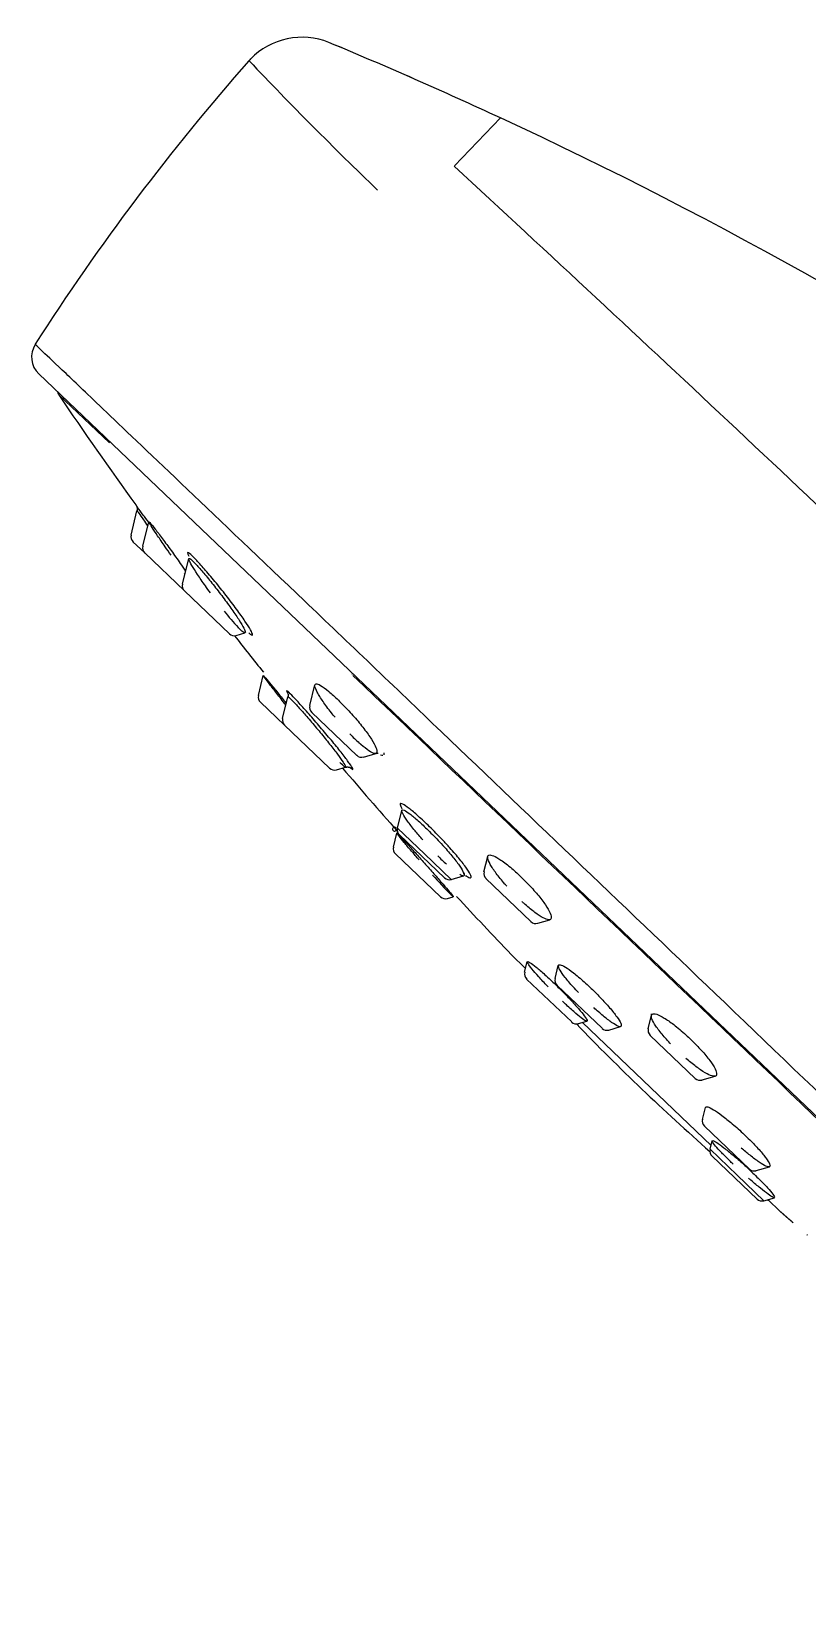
# Model space of a CAD drawing. Header units: millimetres. Extents: x 5066 to 5486, y -1867 to -1273.
# Drawn here: x 5379.53 to 5386.15, y -1580.5 to -1567.06 of the extents above; entities that cross this region are included whole.
import ezdxf

# ---------------------------------------------------------------- set-up
doc = ezdxf.new("R2010")
doc.units = ezdxf.units.MM
doc.header["$LTSCALE"] = 7
doc.header["$MEASUREMENT"] = 0
doc.layers.add('DWG', color=7, linetype='CONTINUOUS')

msp = doc.modelspace()

# ---------------------------------------------------------------- linework, layer by layer
at = {"layer": 'DWG'}
for p, q in [((5383.531, -1567.794), (5383.14, -1568.202)), ((5385.331, -1575.463), (5379.594, -1569.98)), ((5380.196, -1570.569), (5379.765, -1570.158)), ((5380.381, -1571.355), (5380.431, -1571.147)), ((5380.481, -1571.45), (5380.532, -1571.241)), ((5380.498, -1571.508), (5380.397, -1571.412)), ((5380.836, -1571.831), (5380.498, -1571.508)), ((5380.819, -1571.773), (5380.872, -1571.556)), ((5381.22, -1572.198), (5380.836, -1571.831)), ((5381.278, -1572.212), (5381.352, -1572.19)), ((5381.467, -1572.724), (5381.508, -1572.554)), ((5381.905, -1572.811), (5381.949, -1572.633)), ((5381.69, -1572.979), (5381.484, -1572.782)), ((5381.673, -1572.922), (5381.718, -1572.736)), ((5382.306, -1573.236), (5381.922, -1572.869)), ((5382.074, -1573.346), (5381.69, -1572.979)), ((5382.364, -1573.25), (5382.468, -1573.219)), ((5382.132, -1573.36), (5382.21, -1573.337)), ((5382.653, -1573.858), (5382.69, -1573.706)), ((5382.619, -1574.019), (5382.647, -1573.901)), ((5382.647, -1573.901), (5382.647, -1573.901)), ((5382.653, -1573.858), (5382.882, -1574.077)), ((5383.053, -1574.282), (5382.669, -1573.915)), ((5383.019, -1574.443), (5382.636, -1574.076)), ((5382.882, -1574.077), (5383.111, -1574.296)), ((5382.882, -1574.077), (5383.111, -1574.296)), ((5383.39, -1574.231), (5383.423, -1574.099)), ((5383.111, -1574.296), (5383.216, -1574.265)), ((5383.791, -1574.655), (5383.407, -1574.288)), ((5383.078, -1574.457), (5383.128, -1574.443)), ((5383.849, -1574.669), (5383.953, -1574.639)), ((5383.745, -1575.054), (5383.622, -1574.936)), ((5383.737, -1575.088), (5383.759, -1574.997)), ((5383.997, -1575.142), (5384.024, -1575.029)), ((5384.138, -1575.512), (5383.754, -1575.145)), ((5384.397, -1575.566), (5384.014, -1575.2)), ((5384.196, -1575.526), (5384.268, -1575.505)), ((5385.327, -1576.566), (5384.229, -1575.517)), ((5384.791, -1575.569), (5384.819, -1575.455)), ((5390.604, -1580.502), (5385.331, -1575.463)), ((5384.456, -1575.581), (5384.555, -1575.551)), ((5385.191, -1575.993), (5384.808, -1575.626)), ((5385.25, -1576.007), (5385.362, -1575.974)), ((5385.253, -1576.343), (5385.278, -1576.242)), ((5385.654, -1576.767), (5385.27, -1576.4)), ((5385.319, -1576.599), (5385.337, -1576.526)), ((5385.319, -1576.599), (5385.549, -1576.819)), ((5385.319, -1576.599), (5385.549, -1576.819)), ((5385.72, -1577.024), (5385.336, -1576.657)), ((5385.549, -1576.819), (5385.778, -1577.038)), ((5385.712, -1576.781), (5385.824, -1576.748)), ((5385.778, -1577.038), (5385.867, -1577.012)), ((5385.917, -1577.129), (5385.811, -1577.028)), ((5385.917, -1577.129), (5385.917, -1577.129))]:
    msp.add_line(p, q, dxfattribs=at)
for centre, radius, start, end in [((5366.966, -1603.422), 39.29, 65.0645, 67.3967), ((5366.893, -1603.593), 39.476, 65.0727, 67.394), ((5396.325, -1580.452), 19.9, 138.6543, 147.3877), ((5381.836, -1567.703), 0.6, 136.5973, 138.6525), ((5406.397, -1543.581), 34.473, 223.4898, 226.0765), ((5366.721, -1603.864), 39.796, 47.117, 65.0133), ((5129.168, -1843.165), 374.302, 46.26315, 47.27255), ((5379.732, -1569.835), 0.2, 147.3912, 226.3), ((5379.811, -1570.123), 0.0583, 189.3447, 214.2937), ((5409.784, -1549.861), 36.238, 214.0647, 215.8764), ((5380.439, -1571.369), 0.06, 166.3, 226.3), ((5380.539, -1571.465), 0.06, 166.3, 226.3), ((5380.877, -1571.788), 0.06, 166.3, 226.3), ((5382.772, -1570.766), 2.021, 217.7664, 223.0395), ((5381.261, -1572.154), 0.06, 226.3, 286.3), ((5407.942, -1551.328), 33.883, 218.0555, 218.7266), ((5381.839, -1572.625), 0.146, 204.9116, 213.1143), ((5381.525, -1572.739), 0.06, 166.3, 226.3), ((5381.963, -1572.826), 0.06, 166.3, 226.3), ((5381.731, -1572.936), 0.06, 166.3, 226.3), ((5383.47, -1571.871), 1.701, 224.0047, 227.7676), ((5382.347, -1573.192), 0.06, 226.3, 286.3), ((5382.115, -1573.302), 0.06, 226.3, 286.3), ((5409.071, -1550.488), 35.289, 220.3689, 221.518), ((5382.627, -1573.866), 0.0163, 34.8492, 28.2746), ((5382.711, -1573.872), 0.06, 166.3, 226.3), ((5382.677, -1574.033), 0.06, 166.3, 226.3), ((5384.472, -1572.627), 2.081, 224.8074, 227.6725), ((5386.86, -1570.783), 5.229, 221.6457, 224.1446), ((5383.095, -1574.238), 0.06, 226.3, 286.3), ((5383.449, -1574.245), 0.06, 166.3, 226.3), ((5383.061, -1574.4), 0.06, 226.3, 286.3), ((5409.208, -1550.417), 35.437, 222.6817, 223.7794), ((5383.832, -1574.612), 0.06, 226.3, 286.3), ((5383.796, -1575.102), 0.06, 166.3, 226.3), ((5383.833, -1575.013), 0.1, 200.7984, 207.6781), ((5384.055, -1575.156), 0.06, 166.3, 226.3), ((5833.713, -1108.879), 646.945, 226.139672, 226.802557), ((5384.179, -1575.469), 0.06, 226.3, 286.3), ((5398.182, -1562.015), 19.461, 223.9797, 228.6203), ((5384.788, -1575.446), 0.0319, 344.9446, 6.3442), ((5384.439, -1575.523), 0.06, 226.3, 286.3), ((5384.849, -1575.583), 0.06, 166.3, 226.3), ((5385.233, -1575.95), 0.06, 226.3, 286.3), ((5385.311, -1576.357), 0.06, 166.3, 226.3), ((5385.377, -1576.614), 0.06, 166.3, 226.3), ((5385.695, -1576.724), 0.06, 226.3, 286.3), ((5385.761, -1576.98), 0.06, 226.3, 286.3), ((5385.849, -1576.939), 0.1, 244.9219, 251.8016)]:
    msp.add_arc(centre, radius, start, end, dxfattribs=at)
for points, degree in [([(5382.067, -1567.149), (5381.844, -1567.056), (5381.567, -1567.116), (5381.401, -1567.291)], 3), ([(5380.188, -1570.548), (5380.189, -1570.555), (5380.191, -1570.563), (5380.196, -1570.569)], 3), ([(5380.839, -1571.69), (5380.838, -1571.688), (5380.836, -1571.685), (5380.834, -1571.683)], 3), ([(5382.267, -1572.534), (5382.265, -1572.539), (5382.264, -1572.543), (5382.264, -1572.546)], 3), ([(5382.273, -1572.554), (5384.253, -1574.447), (5386.395, -1576.494), (5388.375, -1578.386)], 3), ([(5382.527, -1573.237), (5382.522, -1573.237), (5382.516, -1573.236), (5382.508, -1573.234)], 3), ([(5382.536, -1573.214), (5382.537, -1573.221), (5382.537, -1573.227), (5382.535, -1573.23)], 3), ([(5383.222, -1574.253), (5383.221, -1574.249), (5383.219, -1574.243), (5383.216, -1574.235)], 3), ([(5383.24, -1574.267), (5383.239, -1574.266), (5383.237, -1574.265), (5383.236, -1574.263)], 3), ([(5383.725, -1574.494), (5383.722, -1574.491), (5383.718, -1574.487), (5383.715, -1574.484)], 3), ([(5384.093, -1575.366), (5384.082, -1575.356), (5384.072, -1575.346), (5384.061, -1575.335)], 3), ([(5385.516, -1576.726), (5385.505, -1576.715), (5385.494, -1576.705), (5385.484, -1576.695)], 3), ([(5385.917, -1577.129), (5385.939, -1577.149), (5385.961, -1577.168), (5385.984, -1577.188), (5386.006, -1577.207), (5386.028, -1577.227)], 1), ([(5386.144, -1577.328), (5386.146, -1577.329), (5386.147, -1577.331), (5386.149, -1577.332)], 3)]:
    msp.add_open_spline(points, degree=degree, dxfattribs=at)
for points, degree, knots in [([(5385.443, -1575.346), (5384.633, -1574.571), (5383.82, -1573.793), (5382.63, -1572.654), (5382.228, -1572.269), (5381.49, -1571.565), (5381.147, -1571.238), (5380.575, -1570.692), (5380.339, -1570.467), (5380.007, -1570.15), (5379.913, -1570.06), (5379.651, -1569.811), (5379.563, -1569.728), (5379.563, -1569.728), (5379.563, -1569.728), (5379.563, -1569.728)], 3, [0, 0, 0, 0, 0.125, 0.125, 0.1875, 0.1875, 0.25, 0.25, 0.3125, 0.3125, 0.375, 0.375, 0.5, 0.5, 0.5000806, 0.5000806, 0.5000806, 0.5000806]), ([(5380.421, -1571.098), (5380.422, -1571.098), (5380.422, -1571.098), (5380.422, -1571.098), (5380.422, -1571.099), (5380.422, -1571.099), (5380.423, -1571.1), (5380.424, -1571.101), (5380.426, -1571.106), (5380.429, -1571.111), (5380.43, -1571.116), (5380.432, -1571.121), (5380.433, -1571.127), (5380.433, -1571.134), (5380.432, -1571.141), (5380.431, -1571.147)], 1, [0, 0, 0.0044233, 0.0072887, 0.0096525, 0.0122865, 0.0146936, 0.0186646, 0.0274956, 0.0539781, 0.0806558, 0.1073334, 0.1340111, 0.1666669, 0.1993226, 0.2319783, 0.2662801, 0.2662801]), ([(5380.531, -1571.246), (5380.514, -1571.223), (5380.498, -1571.202), (5380.484, -1571.184), (5380.465, -1571.158), (5380.45, -1571.136), (5380.439, -1571.122), (5380.429, -1571.108), (5380.423, -1571.099), (5380.422, -1571.098), (5380.422, -1571.098), (5380.421, -1571.098), (5380.421, -1571.098)], 3, [0.3492636, 0.3492636, 0.3492636, 0.3492636, 0.3876449, 0.3876449, 0.3876449, 0.4418348, 0.4418348, 0.4418348, 0.4948286, 0.4948286, 0.4948286, 0.4992175, 0.4992175, 0.4992175, 0.4992175]), ([(5380.431, -1571.147), (5380.431, -1571.147), (5380.431, -1571.147), (5380.431, -1571.147), (5380.432, -1571.149), (5380.437, -1571.156), (5380.447, -1571.169), (5380.456, -1571.183), (5380.47, -1571.202), (5380.487, -1571.226), (5380.497, -1571.241), (5380.51, -1571.259), (5380.523, -1571.278)], 3, [0.4999988, 0.4999988, 0.4999988, 0.4999988, 0.5052206, 0.5052206, 0.5052206, 0.5587492, 0.5587492, 0.5587492, 0.6134834, 0.6134834, 0.6134834, 0.6487002, 0.6487002, 0.6487002, 0.6487002]), ([(5380.723, -1571.528), (5380.705, -1571.503), (5380.688, -1571.479), (5380.671, -1571.455), (5380.648, -1571.421), (5380.626, -1571.389), (5380.607, -1571.361), (5380.588, -1571.334), (5380.572, -1571.309), (5380.56, -1571.29), (5380.548, -1571.271), (5380.54, -1571.257), (5380.535, -1571.249), (5380.53, -1571.24), (5380.531, -1571.238), (5380.537, -1571.244), (5380.539, -1571.246), (5380.543, -1571.25), (5380.547, -1571.256), (5380.557, -1571.267), (5380.571, -1571.284), (5380.587, -1571.306), (5380.605, -1571.328), (5380.626, -1571.356), (5380.648, -1571.387), (5380.671, -1571.418), (5380.697, -1571.452), (5380.723, -1571.488), (5380.748, -1571.524), (5380.775, -1571.561), (5380.8, -1571.597), (5380.816, -1571.619), (5380.831, -1571.641), (5380.846, -1571.662)], 3, [0.2218577, 0.2218577, 0.2218577, 0.2218577, 0.2598108, 0.2598108, 0.2598108, 0.3141224, 0.3141224, 0.3141224, 0.3674067, 0.3674067, 0.3674067, 0.4199895, 0.4199895, 0.4199895, 0.4802634, 0.4802634, 0.4802634, 0.5056942, 0.5056942, 0.5056942, 0.5597866, 0.5597866, 0.5597866, 0.6149898, 0.6149898, 0.6149898, 0.6707749, 0.6707749, 0.6707749, 0.7263174, 0.7263174, 0.7263174, 0.7601814, 0.7601814, 0.7601814, 0.7601814]), ([(5381.384, -1572.191), (5381.393, -1572.198), (5381.4, -1572.203), (5381.405, -1572.207), (5381.414, -1572.212), (5381.418, -1572.211), (5381.417, -1572.204), (5381.416, -1572.197), (5381.41, -1572.183), (5381.399, -1572.164), (5381.388, -1572.144), (5381.372, -1572.119), (5381.352, -1572.089), (5381.332, -1572.059), (5381.307, -1572.025), (5381.28, -1571.988), (5381.253, -1571.951), (5381.222, -1571.911), (5381.191, -1571.871), (5381.16, -1571.831), (5381.127, -1571.79), (5381.096, -1571.752), (5381.064, -1571.714), (5381.034, -1571.677), (5381.006, -1571.645), (5380.978, -1571.614), (5380.953, -1571.586), (5380.932, -1571.564), (5380.921, -1571.552), (5380.912, -1571.543), (5380.904, -1571.534), (5380.885, -1571.516), (5380.872, -1571.506), (5380.866, -1571.504), (5380.86, -1571.502), (5380.86, -1571.506), (5380.864, -1571.517), (5380.866, -1571.522), (5380.869, -1571.528), (5380.873, -1571.535)], 3, [0.0331426, 0.0331426, 0.0331426, 0.0331426, 0.0632774, 0.0632774, 0.0632774, 0.1157414, 0.1157414, 0.1157414, 0.1685971, 0.1685971, 0.1685971, 0.2221921, 0.2221921, 0.2221921, 0.2765283, 0.2765283, 0.2765283, 0.3312981, 0.3312981, 0.3312981, 0.3860439, 0.3860439, 0.3860439, 0.4403562, 0.4403562, 0.4403562, 0.4940208, 0.4940208, 0.4940208, 0.5207093, 0.5207093, 0.5207093, 0.5798719, 0.5798719, 0.5798719, 0.6325164, 0.6325164, 0.6325164, 0.6553792, 0.6553792, 0.6553792, 0.6553792]), ([(5381.057, -1571.849), (5381.043, -1571.829), (5381.028, -1571.809), (5381.015, -1571.789), (5380.99, -1571.755), (5380.967, -1571.721), (5380.948, -1571.691), (5380.928, -1571.662), (5380.912, -1571.636), (5380.899, -1571.614), (5380.887, -1571.594), (5380.878, -1571.577), (5380.874, -1571.567), (5380.871, -1571.557), (5380.871, -1571.552), (5380.876, -1571.554), (5380.882, -1571.555), (5380.894, -1571.565), (5380.91, -1571.581), (5380.918, -1571.588), (5380.926, -1571.597), (5380.936, -1571.607), (5380.954, -1571.627), (5380.977, -1571.653), (5381.001, -1571.681), (5381.026, -1571.71), (5381.053, -1571.744), (5381.081, -1571.778), (5381.108, -1571.813), (5381.137, -1571.85), (5381.164, -1571.886), (5381.191, -1571.922), (5381.218, -1571.958), (5381.241, -1571.991), (5381.264, -1572.024), (5381.285, -1572.055), (5381.302, -1572.082), (5381.319, -1572.108), (5381.332, -1572.131), (5381.341, -1572.149), (5381.35, -1572.166), (5381.354, -1572.178), (5381.355, -1572.185), (5381.355, -1572.191), (5381.35, -1572.192), (5381.342, -1572.187), (5381.334, -1572.182), (5381.321, -1572.172), (5381.305, -1572.156), (5381.302, -1572.153), (5381.299, -1572.149), (5381.295, -1572.146)], 3, [0.174813, 0.174813, 0.174813, 0.174813, 0.2050524, 0.2050524, 0.2050524, 0.2595771, 0.2595771, 0.2595771, 0.3134825, 0.3134825, 0.3134825, 0.3668367, 0.3668367, 0.3668367, 0.4199595, 0.4199595, 0.4199595, 0.4797087, 0.4797087, 0.4797087, 0.5066625, 0.5066625, 0.5066625, 0.5608613, 0.5608613, 0.5608613, 0.6156673, 0.6156673, 0.6156673, 0.6708093, 0.6708093, 0.6708093, 0.7258137, 0.7258137, 0.7258137, 0.780165, 0.780165, 0.780165, 0.8335212, 0.8335212, 0.8335212, 0.8858884, 0.8858884, 0.8858884, 0.9376656, 0.9376656, 0.9376656, 0.9895291, 0.9895291, 0.9895291, 1, 1, 1, 1]), ([(5381.701, -1572.806), (5381.694, -1572.797), (5381.686, -1572.788), (5381.679, -1572.778), (5381.654, -1572.746), (5381.629, -1572.715), (5381.608, -1572.687), (5381.586, -1572.659), (5381.567, -1572.634), (5381.552, -1572.614), (5381.537, -1572.594), (5381.525, -1572.578), (5381.518, -1572.568), (5381.51, -1572.557), (5381.507, -1572.552), (5381.509, -1572.554), (5381.511, -1572.555), (5381.513, -1572.558), (5381.517, -1572.562), (5381.523, -1572.569), (5381.535, -1572.583), (5381.55, -1572.601), (5381.565, -1572.62), (5381.584, -1572.643), (5381.606, -1572.67), (5381.628, -1572.697), (5381.653, -1572.728), (5381.678, -1572.76), (5381.687, -1572.771), (5381.696, -1572.782), (5381.704, -1572.793)], 3, [0.2458935, 0.2458935, 0.2458935, 0.2458935, 0.261299, 0.261299, 0.261299, 0.3154546, 0.3154546, 0.3154546, 0.3690669, 0.3690669, 0.3690669, 0.4222753, 0.4222753, 0.4222753, 0.4809024, 0.4809024, 0.4809024, 0.5087636, 0.5087636, 0.5087636, 0.5627523, 0.5627523, 0.5627523, 0.6173507, 0.6173507, 0.6173507, 0.6722747, 0.6722747, 0.6722747, 0.6904088, 0.6904088, 0.6904088, 0.6904088]), ([(5382.25, -1573.34), (5382.257, -1573.346), (5382.262, -1573.351), (5382.266, -1573.353), (5382.273, -1573.358), (5382.274, -1573.356), (5382.271, -1573.348), (5382.267, -1573.339), (5382.258, -1573.325), (5382.244, -1573.306), (5382.231, -1573.286), (5382.212, -1573.261), (5382.189, -1573.232), (5382.167, -1573.203), (5382.14, -1573.169), (5382.111, -1573.134), (5382.082, -1573.099), (5382.05, -1573.061), (5382.018, -1573.023), (5381.986, -1572.985), (5381.953, -1572.947), (5381.922, -1572.911), (5381.891, -1572.876), (5381.861, -1572.842), (5381.834, -1572.812), (5381.807, -1572.782), (5381.783, -1572.756), (5381.764, -1572.736), (5381.745, -1572.716), (5381.73, -1572.701), (5381.72, -1572.692), (5381.71, -1572.683), (5381.705, -1572.681), (5381.707, -1572.686)], 3, [0.1836098, 0.1836098, 0.1836098, 0.1836098, 0.2264069, 0.2264069, 0.2264069, 0.3025008, 0.3025008, 0.3025008, 0.3788158, 0.3788158, 0.3788158, 0.4556258, 0.4556258, 0.4556258, 0.5329503, 0.5329503, 0.5329503, 0.6106032, 0.6106032, 0.6106032, 0.688307, 0.688307, 0.688307, 0.7658051, 0.7658051, 0.7658051, 0.8429267, 0.8429267, 0.8429267, 0.9196237, 0.9196237, 0.9196237, 1, 1, 1, 1]), ([(5381.718, -1572.707), (5381.718, -1572.71), (5381.719, -1572.713), (5381.72, -1572.716), (5381.72, -1572.72), (5381.72, -1572.723), (5381.72, -1572.727), (5381.719, -1572.732), (5381.718, -1572.736)], 1, [0, 0, 0.024899, 0.049798, 0.0746969, 0.0976536, 0.1206103, 0.1435669, 0.168708, 0.1938492, 0.1938492]), ([(5382.12, -1572.911), (5382.109, -1572.898), (5382.099, -1572.885), (5382.089, -1572.872), (5382.062, -1572.838), (5382.038, -1572.806), (5382.018, -1572.776), (5381.998, -1572.747), (5381.981, -1572.72), (5381.969, -1572.697), (5381.958, -1572.675), (5381.95, -1572.657), (5381.949, -1572.645), (5381.947, -1572.633), (5381.95, -1572.626), (5381.958, -1572.625), (5381.966, -1572.624), (5381.979, -1572.628), (5381.996, -1572.638), (5382.014, -1572.649), (5382.039, -1572.667), (5382.066, -1572.69), (5382.079, -1572.7), (5382.092, -1572.712), (5382.106, -1572.725), (5382.133, -1572.749), (5382.163, -1572.778), (5382.193, -1572.809), (5382.223, -1572.84), (5382.254, -1572.873), (5382.283, -1572.907), (5382.313, -1572.94), (5382.341, -1572.975), (5382.366, -1573.007), (5382.391, -1573.04), (5382.413, -1573.071), (5382.431, -1573.098), (5382.448, -1573.125), (5382.461, -1573.15), (5382.469, -1573.168), (5382.477, -1573.187), (5382.479, -1573.202), (5382.477, -1573.21), (5382.475, -1573.218), (5382.467, -1573.222), (5382.456, -1573.219), (5382.444, -1573.217), (5382.428, -1573.209), (5382.408, -1573.196), (5382.389, -1573.183), (5382.366, -1573.165), (5382.341, -1573.143), (5382.336, -1573.139), (5382.331, -1573.135), (5382.326, -1573.131)], 3, [0.127543, 0.127543, 0.127543, 0.127543, 0.1482071, 0.1482071, 0.1482071, 0.2025926, 0.2025926, 0.2025926, 0.2573559, 0.2573559, 0.2573559, 0.3120156, 0.3120156, 0.3120156, 0.3662358, 0.3662358, 0.3662358, 0.4198709, 0.4198709, 0.4198709, 0.4793399, 0.4793399, 0.4793399, 0.506206, 0.506206, 0.506206, 0.5594941, 0.5594941, 0.5594941, 0.61334, 0.61334, 0.61334, 0.6679531, 0.6679531, 0.6679531, 0.7231612, 0.7231612, 0.7231612, 0.7783943, 0.7783943, 0.7783943, 0.832946, 0.832946, 0.832946, 0.8863642, 0.8863642, 0.8863642, 0.938691, 0.938691, 0.938691, 0.9904258, 0.9904258, 0.9904258, 1, 1, 1, 1]), ([(5381.718, -1572.738), (5381.717, -1572.733), (5381.721, -1572.735), (5381.73, -1572.743), (5381.739, -1572.751), (5381.753, -1572.764), (5381.77, -1572.782), (5381.787, -1572.801), (5381.808, -1572.824), (5381.832, -1572.851), (5381.856, -1572.877), (5381.882, -1572.908), (5381.91, -1572.94), (5381.937, -1572.972), (5381.966, -1573.007), (5381.994, -1573.04), (5382.022, -1573.074), (5382.049, -1573.108), (5382.074, -1573.14), (5382.099, -1573.171), (5382.122, -1573.201), (5382.142, -1573.227), (5382.161, -1573.253), (5382.177, -1573.275), (5382.188, -1573.293), (5382.2, -1573.31), (5382.207, -1573.323), (5382.21, -1573.33), (5382.212, -1573.337), (5382.21, -1573.339), (5382.204, -1573.335), (5382.198, -1573.332), (5382.187, -1573.322), (5382.173, -1573.308), (5382.169, -1573.304), (5382.166, -1573.301), (5382.162, -1573.297)], 3, [0, 0, 0, 0, 0.0810578, 0.0810578, 0.0810578, 0.1584424, 0.1584424, 0.1584424, 0.2362395, 0.2362395, 0.2362395, 0.3143385, 0.3143385, 0.3143385, 0.3925021, 0.3925021, 0.3925021, 0.4704131, 0.4704131, 0.4704131, 0.54775, 0.54775, 0.54775, 0.6243093, 0.6243093, 0.6243093, 0.7001296, 0.7001296, 0.7001296, 0.7755465, 0.7755465, 0.7755465, 0.8511058, 0.8511058, 0.8511058, 0.8685344, 0.8685344, 0.8685344, 0.8685344]), ([(5382.468, -1573.219), (5382.473, -1573.218), (5382.477, -1573.218), (5382.481, -1573.217), (5382.483, -1573.218), (5382.485, -1573.218), (5382.486, -1573.218), (5382.487, -1573.218), (5382.487, -1573.218), (5382.487, -1573.218)], 1, [0, 0, 0.0479113, 0.0958226, 0.1437339, 0.1916451, 0.2330304, 0.2744157, 0.315801, 0.3571863, 0.3609643, 0.3609643]), ([(5382.21, -1573.337), (5382.216, -1573.336), (5382.222, -1573.335), (5382.228, -1573.335), (5382.232, -1573.335), (5382.236, -1573.336), (5382.24, -1573.336), (5382.243, -1573.337), (5382.246, -1573.338), (5382.248, -1573.339), (5382.25, -1573.34), (5382.251, -1573.341), (5382.252, -1573.341), (5382.253, -1573.342), (5382.253, -1573.342), (5382.254, -1573.342)], 1, [0, 0, 0.0348361, 0.0696722, 0.1045083, 0.1284178, 0.1523273, 0.1793103, 0.2062933, 0.2332763, 0.2585853, 0.2838944, 0.3092034, 0.3399562, 0.370709, 0.4014618, 0.4391668, 0.4391668]), ([(5383.036, -1573.956), (5383, -1573.918), (5382.962, -1573.88), (5382.926, -1573.845), (5382.893, -1573.813), (5382.86, -1573.782), (5382.83, -1573.755), (5382.801, -1573.729), (5382.774, -1573.706), (5382.751, -1573.689), (5382.729, -1573.671), (5382.71, -1573.659), (5382.698, -1573.652), (5382.685, -1573.646), (5382.677, -1573.645), (5382.675, -1573.65), (5382.673, -1573.656), (5382.678, -1573.667), (5382.687, -1573.684), (5382.689, -1573.687), (5382.69, -1573.689), (5382.692, -1573.692)], 3, [0, 0, 0, 0, 0.0823919, 0.0823919, 0.0823919, 0.1585683, 0.1585683, 0.1585683, 0.2348735, 0.2348735, 0.2348735, 0.3115459, 0.3115459, 0.3115459, 0.3886784, 0.3886784, 0.3886784, 0.4662165, 0.4662165, 0.4662165, 0.4779205, 0.4779205, 0.4779205, 0.4779205]), ([(5382.869, -1573.958), (5382.845, -1573.931), (5382.822, -1573.904), (5382.802, -1573.879), (5382.777, -1573.849), (5382.756, -1573.821), (5382.738, -1573.797), (5382.721, -1573.773), (5382.708, -1573.753), (5382.7, -1573.737), (5382.691, -1573.722), (5382.688, -1573.711), (5382.69, -1573.705), (5382.691, -1573.7), (5382.698, -1573.7), (5382.71, -1573.705), (5382.722, -1573.71), (5382.738, -1573.721), (5382.758, -1573.736), (5382.778, -1573.751), (5382.803, -1573.771), (5382.829, -1573.795), (5382.855, -1573.818), (5382.885, -1573.846), (5382.914, -1573.875), (5382.946, -1573.906), (5382.98, -1573.94), (5383.012, -1573.974)], 3, [0.3095599, 0.3095599, 0.3095599, 0.3095599, 0.3751965, 0.3751965, 0.3751965, 0.452648, 0.452648, 0.452648, 0.5304215, 0.5304215, 0.5304215, 0.6082195, 0.6082195, 0.6082195, 0.6858094, 0.6858094, 0.6858094, 0.7630757, 0.7630757, 0.7630757, 0.8400485, 0.8400485, 0.8400485, 0.9169081, 0.9169081, 0.9169081, 1, 1, 1, 1]), ([(5382.838, -1574.129), (5382.815, -1574.103), (5382.793, -1574.077), (5382.773, -1574.054), (5382.749, -1574.026), (5382.728, -1574.001), (5382.71, -1573.98), (5382.692, -1573.958), (5382.677, -1573.94), (5382.666, -1573.927), (5382.656, -1573.914), (5382.65, -1573.906), (5382.648, -1573.903), (5382.646, -1573.899), (5382.649, -1573.902), (5382.658, -1573.91), (5382.662, -1573.914), (5382.668, -1573.92), (5382.675, -1573.928), (5382.688, -1573.941), (5382.705, -1573.959), (5382.724, -1573.981), (5382.744, -1574.002), (5382.768, -1574.028), (5382.793, -1574.056), (5382.818, -1574.083), (5382.845, -1574.114), (5382.872, -1574.144), (5382.899, -1574.174), (5382.927, -1574.205), (5382.953, -1574.235), (5382.979, -1574.264), (5383.004, -1574.293), (5383.026, -1574.318), (5383.048, -1574.344), (5383.067, -1574.366), (5383.083, -1574.385), (5383.099, -1574.403), (5383.111, -1574.418), (5383.118, -1574.428), (5383.126, -1574.438), (5383.129, -1574.443), (5383.128, -1574.443), (5383.127, -1574.443), (5383.12, -1574.436), (5383.108, -1574.425)], 3, [0.217571, 0.217571, 0.217571, 0.217571, 0.2639182, 0.2639182, 0.2639182, 0.3177251, 0.3177251, 0.3177251, 0.3713389, 0.3713389, 0.3713389, 0.4248774, 0.4248774, 0.4248774, 0.4817733, 0.4817733, 0.4817733, 0.5119913, 0.5119913, 0.5119913, 0.5660641, 0.5660641, 0.5660641, 0.6203416, 0.6203416, 0.6203416, 0.6746369, 0.6746369, 0.6746369, 0.7287389, 0.7287389, 0.7287389, 0.7825021, 0.7825021, 0.7825021, 0.8358964, 0.8358964, 0.8358964, 0.88901, 0.88901, 0.88901, 0.9420094, 0.9420094, 0.9420094, 1, 1, 1, 1]), ([(5382.649, -1573.879), (5382.649, -1573.882), (5382.649, -1573.889), (5382.649, -1573.896), (5382.648, -1573.901)], 1, [6.5623702, 6.5623702, 6.5804847, 6.6152333, 6.6499819, 6.6774184, 6.6774184]), ([(5383.012, -1573.974), (5383.031, -1573.994), (5383.05, -1574.015), (5383.067, -1574.035), (5383.095, -1574.067), (5383.121, -1574.097), (5383.142, -1574.125), (5383.164, -1574.153), (5383.182, -1574.178), (5383.195, -1574.199), (5383.208, -1574.219), (5383.217, -1574.236), (5383.22, -1574.247), (5383.224, -1574.258), (5383.222, -1574.265), (5383.215, -1574.266), (5383.209, -1574.266), (5383.198, -1574.262), (5383.183, -1574.254)], 3, [0, 0, 0, 0, 0.114392, 0.114392, 0.114392, 0.294182, 0.294182, 0.294182, 0.474743, 0.474743, 0.474743, 0.654487, 0.654487, 0.654487, 0.832178, 0.832178, 0.832178, 1, 1, 1, 1]), ([(5383.24, -1574.267), (5383.24, -1574.267), (5383.24, -1574.267), (5383.24, -1574.267), (5383.256, -1574.277), (5383.268, -1574.282), (5383.274, -1574.281), (5383.281, -1574.281), (5383.282, -1574.274), (5383.278, -1574.261), (5383.273, -1574.249), (5383.263, -1574.23), (5383.247, -1574.207), (5383.231, -1574.184), (5383.21, -1574.156), (5383.185, -1574.125), (5383.16, -1574.094), (5383.131, -1574.06), (5383.099, -1574.025), (5383.079, -1574.002), (5383.058, -1573.979), (5383.036, -1573.956), (5383.036, -1573.956), (5383.036, -1573.956), (5383.036, -1573.956)], 3, [0, 0, 0, 0, 0.000014, 0.000014, 0.000014, 0.168962, 0.168962, 0.168962, 0.347203, 0.347203, 0.347203, 0.526916, 0.526916, 0.526916, 0.707022, 0.707022, 0.707022, 0.886111, 0.886111, 0.886111, 0.999986, 0.999986, 0.999986, 1, 1, 1, 1]), ([(5383.585, -1574.353), (5383.579, -1574.346), (5383.574, -1574.34), (5383.568, -1574.334), (5383.541, -1574.303), (5383.516, -1574.272), (5383.495, -1574.244), (5383.474, -1574.216), (5383.457, -1574.189), (5383.444, -1574.167), (5383.432, -1574.145), (5383.425, -1574.126), (5383.422, -1574.113), (5383.42, -1574.099), (5383.424, -1574.091), (5383.432, -1574.087), (5383.44, -1574.084), (5383.454, -1574.087), (5383.471, -1574.094), (5383.489, -1574.101), (5383.51, -1574.113), (5383.535, -1574.13), (5383.563, -1574.149), (5383.595, -1574.173), (5383.628, -1574.202), (5383.642, -1574.214), (5383.657, -1574.227), (5383.671, -1574.24), (5383.702, -1574.268), (5383.733, -1574.298), (5383.762, -1574.329), (5383.792, -1574.36), (5383.821, -1574.393), (5383.847, -1574.423), (5383.873, -1574.454), (5383.896, -1574.485), (5383.914, -1574.512), (5383.932, -1574.539), (5383.946, -1574.563), (5383.955, -1574.582), (5383.963, -1574.602), (5383.966, -1574.617), (5383.964, -1574.626), (5383.962, -1574.636), (5383.955, -1574.64), (5383.943, -1574.64), (5383.931, -1574.639), (5383.914, -1574.633), (5383.894, -1574.622), (5383.875, -1574.611), (5383.851, -1574.596), (5383.825, -1574.577), (5383.8, -1574.558), (5383.771, -1574.535), (5383.742, -1574.509), (5383.737, -1574.504), (5383.731, -1574.499), (5383.725, -1574.494)], 3, [0.0829166, 0.0829166, 0.0829166, 0.0829166, 0.0936699, 0.0936699, 0.0936699, 0.1473235, 0.1473235, 0.1473235, 0.2021135, 0.2021135, 0.2021135, 0.2574531, 0.2574531, 0.2574531, 0.3125556, 0.3125556, 0.3125556, 0.3668115, 0.3668115, 0.3668115, 0.419994, 0.419994, 0.419994, 0.4799952, 0.4799952, 0.4799952, 0.5053086, 0.5053086, 0.5053086, 0.5583663, 0.5583663, 0.5583663, 0.6125258, 0.6125258, 0.6125258, 0.6678124, 0.6678124, 0.6678124, 0.7236486, 0.7236486, 0.7236486, 0.779158, 0.779158, 0.779158, 0.833607, 0.833607, 0.833607, 0.8866985, 0.8866985, 0.8866985, 0.9386293, 0.9386293, 0.9386293, 0.9899776, 0.9899776, 0.9899776, 1, 1, 1, 1]), ([(5383.233, -1574.263), (5383.236, -1574.265), (5383.238, -1574.266), (5383.24, -1574.267), (5383.24, -1574.267), (5383.24, -1574.267), (5383.24, -1574.267)], 3, [0.990159455, 0.990159455, 0.990159455, 0.990159455, 0.999993697, 0.999993697, 0.999993697, 1, 1, 1, 1]), ([(5383.937, -1575.212), (5383.935, -1575.21), (5383.934, -1575.208), (5383.932, -1575.206), (5383.905, -1575.178), (5383.879, -1575.151), (5383.857, -1575.126), (5383.834, -1575.101), (5383.814, -1575.078), (5383.799, -1575.059), (5383.784, -1575.04), (5383.772, -1575.025), (5383.766, -1575.014), (5383.759, -1575.003), (5383.758, -1574.997), (5383.761, -1574.996), (5383.764, -1574.994), (5383.772, -1574.998), (5383.785, -1575.006), (5383.798, -1575.014), (5383.815, -1575.027), (5383.835, -1575.043), (5383.857, -1575.061), (5383.883, -1575.083), (5383.91, -1575.108), (5383.925, -1575.122), (5383.941, -1575.136), (5383.957, -1575.151), (5383.984, -1575.177), (5384.014, -1575.206), (5384.043, -1575.235), (5384.071, -1575.263), (5384.1, -1575.293), (5384.126, -1575.32), (5384.152, -1575.348), (5384.176, -1575.375), (5384.196, -1575.398), (5384.216, -1575.422), (5384.234, -1575.443), (5384.246, -1575.459), (5384.258, -1575.476), (5384.266, -1575.488), (5384.269, -1575.496), (5384.272, -1575.504), (5384.27, -1575.507), (5384.264, -1575.505), (5384.257, -1575.503), (5384.246, -1575.496), (5384.23, -1575.485), (5384.215, -1575.474), (5384.196, -1575.458), (5384.174, -1575.439), (5384.15, -1575.418), (5384.122, -1575.393), (5384.093, -1575.366)], 3, [0.0981813, 0.0981813, 0.0981813, 0.0981813, 0.1016657, 0.1016657, 0.1016657, 0.1551751, 0.1551751, 0.1551751, 0.2090206, 0.2090206, 0.2090206, 0.2630908, 0.2630908, 0.2630908, 0.3171991, 0.3171991, 0.3171991, 0.3711681, 0.3711681, 0.3711681, 0.424907, 0.424907, 0.424907, 0.4816729, 0.4816729, 0.4816729, 0.5117842, 0.5117842, 0.5117842, 0.5654509, 0.5654509, 0.5654509, 0.6193651, 0.6193651, 0.6193651, 0.6735262, 0.6735262, 0.6735262, 0.7277913, 0.7277913, 0.7277913, 0.7819481, 0.7819481, 0.7819481, 0.8358165, 0.8358165, 0.8358165, 0.889318, 0.889318, 0.889318, 0.942492, 0.942492, 0.942492, 1, 1, 1, 1]), ([(5384.196, -1575.261), (5384.18, -1575.245), (5384.164, -1575.228), (5384.15, -1575.212), (5384.124, -1575.183), (5384.101, -1575.156), (5384.083, -1575.132), (5384.064, -1575.108), (5384.049, -1575.086), (5384.039, -1575.069), (5384.029, -1575.052), (5384.024, -1575.039), (5384.024, -1575.031), (5384.024, -1575.024), (5384.03, -1575.021), (5384.04, -1575.023), (5384.051, -1575.025), (5384.066, -1575.032), (5384.085, -1575.044), (5384.104, -1575.056), (5384.127, -1575.072), (5384.153, -1575.092), (5384.181, -1575.114), (5384.213, -1575.141), (5384.245, -1575.17), (5384.261, -1575.184), (5384.277, -1575.199), (5384.293, -1575.214), (5384.323, -1575.242), (5384.353, -1575.273), (5384.382, -1575.302), (5384.411, -1575.333), (5384.438, -1575.363), (5384.462, -1575.39), (5384.486, -1575.418), (5384.506, -1575.444), (5384.522, -1575.467), (5384.538, -1575.489), (5384.55, -1575.508), (5384.556, -1575.522), (5384.562, -1575.536), (5384.563, -1575.545), (5384.559, -1575.549), (5384.555, -1575.554), (5384.546, -1575.553), (5384.532, -1575.547), (5384.518, -1575.541), (5384.5, -1575.53), (5384.479, -1575.516), (5384.458, -1575.501), (5384.433, -1575.482), (5384.406, -1575.46), (5384.381, -1575.439), (5384.353, -1575.415), (5384.326, -1575.389)], 3, [0.0675838, 0.0675838, 0.0675838, 0.0675838, 0.0978468, 0.0978468, 0.0978468, 0.1515554, 0.1515554, 0.1515554, 0.2058825, 0.2058825, 0.2058825, 0.2604839, 0.2604839, 0.2604839, 0.3149272, 0.3149272, 0.3149272, 0.3688963, 0.3688963, 0.3688963, 0.4223188, 0.4223188, 0.4223188, 0.4808262, 0.4808262, 0.4808262, 0.5086176, 0.5086176, 0.5086176, 0.5622098, 0.5622098, 0.5622098, 0.6164352, 0.6164352, 0.6164352, 0.6712071, 0.6712071, 0.6712071, 0.7261428, 0.7261428, 0.7261428, 0.7807573, 0.7807573, 0.7807573, 0.834688, 0.834688, 0.834688, 0.8878293, 0.8878293, 0.8878293, 0.9403472, 0.9403472, 0.9403472, 0.989943, 0.989943, 0.989943, 0.989943]), ([(5384.98, -1575.697), (5384.979, -1575.695), (5384.978, -1575.694), (5384.976, -1575.693), (5384.948, -1575.663), (5384.922, -1575.633), (5384.9, -1575.606), (5384.878, -1575.578), (5384.859, -1575.552), (5384.845, -1575.53), (5384.832, -1575.507), (5384.823, -1575.488), (5384.819, -1575.473), (5384.816, -1575.459), (5384.818, -1575.449), (5384.826, -1575.445), (5384.833, -1575.44), (5384.846, -1575.441), (5384.863, -1575.446), (5384.88, -1575.452), (5384.902, -1575.463), (5384.927, -1575.478), (5384.951, -1575.492), (5384.979, -1575.512), (5385.008, -1575.534), (5385.041, -1575.56), (5385.077, -1575.59), (5385.113, -1575.622), (5385.127, -1575.635), (5385.142, -1575.649), (5385.157, -1575.663), (5385.188, -1575.693), (5385.217, -1575.724), (5385.244, -1575.754), (5385.271, -1575.784), (5385.296, -1575.814), (5385.315, -1575.84), (5385.335, -1575.867), (5385.351, -1575.892), (5385.361, -1575.912), (5385.371, -1575.932), (5385.375, -1575.948), (5385.374, -1575.958), (5385.374, -1575.969), (5385.367, -1575.975), (5385.356, -1575.975), (5385.344, -1575.976), (5385.328, -1575.971), (5385.308, -1575.962), (5385.288, -1575.953), (5385.265, -1575.939), (5385.238, -1575.921), (5385.213, -1575.904), (5385.184, -1575.882), (5385.154, -1575.858), (5385.141, -1575.847), (5385.127, -1575.836), (5385.113, -1575.824)], 3, [0.0384771, 0.0384771, 0.0384771, 0.0384771, 0.0408749, 0.0408749, 0.0408749, 0.0937818, 0.0937818, 0.0937818, 0.1480012, 0.1480012, 0.1480012, 0.2031748, 0.2031748, 0.2031748, 0.2585455, 0.2585455, 0.2585455, 0.3133298, 0.3133298, 0.3133298, 0.367095, 0.367095, 0.367095, 0.419889, 0.419889, 0.419889, 0.4801679, 0.4801679, 0.4801679, 0.5052206, 0.5052206, 0.5052206, 0.5587492, 0.5587492, 0.5587492, 0.6134834, 0.6134834, 0.6134834, 0.6691453, 0.6691453, 0.6691453, 0.7249672, 0.7249672, 0.7249672, 0.7800925, 0.7800925, 0.7800925, 0.833961, 0.833961, 0.833961, 0.8864898, 0.8864898, 0.8864898, 0.9380522, 0.9380522, 0.9380522, 0.9614821, 0.9614821, 0.9614821, 0.9614821]), ([(5385.278, -1576.242), (5385.278, -1576.242), (5385.278, -1576.242), (5385.278, -1576.242), (5385.279, -1576.235), (5385.286, -1576.234), (5385.298, -1576.237), (5385.31, -1576.24), (5385.327, -1576.248), (5385.348, -1576.261), (5385.368, -1576.273), (5385.393, -1576.29), (5385.42, -1576.311), (5385.447, -1576.331), (5385.477, -1576.355), (5385.507, -1576.381), (5385.541, -1576.409), (5385.576, -1576.44), (5385.609, -1576.472), (5385.625, -1576.487), (5385.641, -1576.502), (5385.656, -1576.517), (5385.685, -1576.546), (5385.712, -1576.575), (5385.736, -1576.601), (5385.76, -1576.628), (5385.78, -1576.653), (5385.795, -1576.673), (5385.811, -1576.694), (5385.821, -1576.712), (5385.826, -1576.724), (5385.832, -1576.737), (5385.831, -1576.745), (5385.826, -1576.748), (5385.82, -1576.751), (5385.81, -1576.748), (5385.794, -1576.742), (5385.779, -1576.735), (5385.76, -1576.723), (5385.737, -1576.708), (5385.714, -1576.692), (5385.687, -1576.673), (5385.659, -1576.65), (5385.635, -1576.632), (5385.61, -1576.61), (5385.584, -1576.588)], 3, [0.2067438, 0.2067438, 0.2067438, 0.2067438, 0.2067564, 0.2067564, 0.2067564, 0.261299, 0.261299, 0.261299, 0.3154546, 0.3154546, 0.3154546, 0.3690669, 0.3690669, 0.3690669, 0.4222753, 0.4222753, 0.4222753, 0.4809024, 0.4809024, 0.4809024, 0.5087636, 0.5087636, 0.5087636, 0.5627523, 0.5627523, 0.5627523, 0.6173507, 0.6173507, 0.6173507, 0.6722747, 0.6722747, 0.6722747, 0.7270658, 0.7270658, 0.7270658, 0.7813069, 0.7813069, 0.7813069, 0.8347856, 0.8347856, 0.8347856, 0.8875518, 0.8875518, 0.8875518, 0.9323723, 0.9323723, 0.9323723, 0.9323723]), ([(5385.484, -1576.695), (5385.46, -1576.672), (5385.437, -1576.649), (5385.418, -1576.629), (5385.397, -1576.607), (5385.378, -1576.587), (5385.365, -1576.571), (5385.352, -1576.555), (5385.343, -1576.542), (5385.339, -1576.534), (5385.335, -1576.526), (5385.337, -1576.523), (5385.343, -1576.524), (5385.349, -1576.526), (5385.361, -1576.532), (5385.376, -1576.542), (5385.392, -1576.552), (5385.412, -1576.567), (5385.436, -1576.585), (5385.459, -1576.603), (5385.486, -1576.624), (5385.514, -1576.648), (5385.542, -1576.672), (5385.572, -1576.698), (5385.602, -1576.725), (5385.633, -1576.754), (5385.665, -1576.784), (5385.695, -1576.812), (5385.711, -1576.828), (5385.726, -1576.843), (5385.741, -1576.857), (5385.766, -1576.883), (5385.79, -1576.907), (5385.809, -1576.928), (5385.828, -1576.949), (5385.843, -1576.967), (5385.853, -1576.981), (5385.864, -1576.994), (5385.869, -1577.004), (5385.869, -1577.008), (5385.87, -1577.013), (5385.865, -1577.013), (5385.855, -1577.009), (5385.845, -1577.004), (5385.831, -1576.995), (5385.813, -1576.981), (5385.794, -1576.968), (5385.772, -1576.951), (5385.747, -1576.931), (5385.722, -1576.91), (5385.694, -1576.887), (5385.666, -1576.862), (5385.659, -1576.856), (5385.652, -1576.85), (5385.645, -1576.844)], 3, [0, 0, 0, 0, 0.0484094, 0.0484094, 0.0484094, 0.1020184, 0.1020184, 0.1020184, 0.1559047, 0.1559047, 0.1559047, 0.2099325, 0.2099325, 0.2099325, 0.2639182, 0.2639182, 0.2639182, 0.3177251, 0.3177251, 0.3177251, 0.3713389, 0.3713389, 0.3713389, 0.4248774, 0.4248774, 0.4248774, 0.4817733, 0.4817733, 0.4817733, 0.5119913, 0.5119913, 0.5119913, 0.5660641, 0.5660641, 0.5660641, 0.6203416, 0.6203416, 0.6203416, 0.6746369, 0.6746369, 0.6746369, 0.7287389, 0.7287389, 0.7287389, 0.7825021, 0.7825021, 0.7825021, 0.8358964, 0.8358964, 0.8358964, 0.88901, 0.88901, 0.88901, 0.9016501, 0.9016501, 0.9016501, 0.9016501])]:
    msp.add_open_spline(points, degree=degree, knots=knots, dxfattribs=at)

doc.saveas('drawing.dxf')
